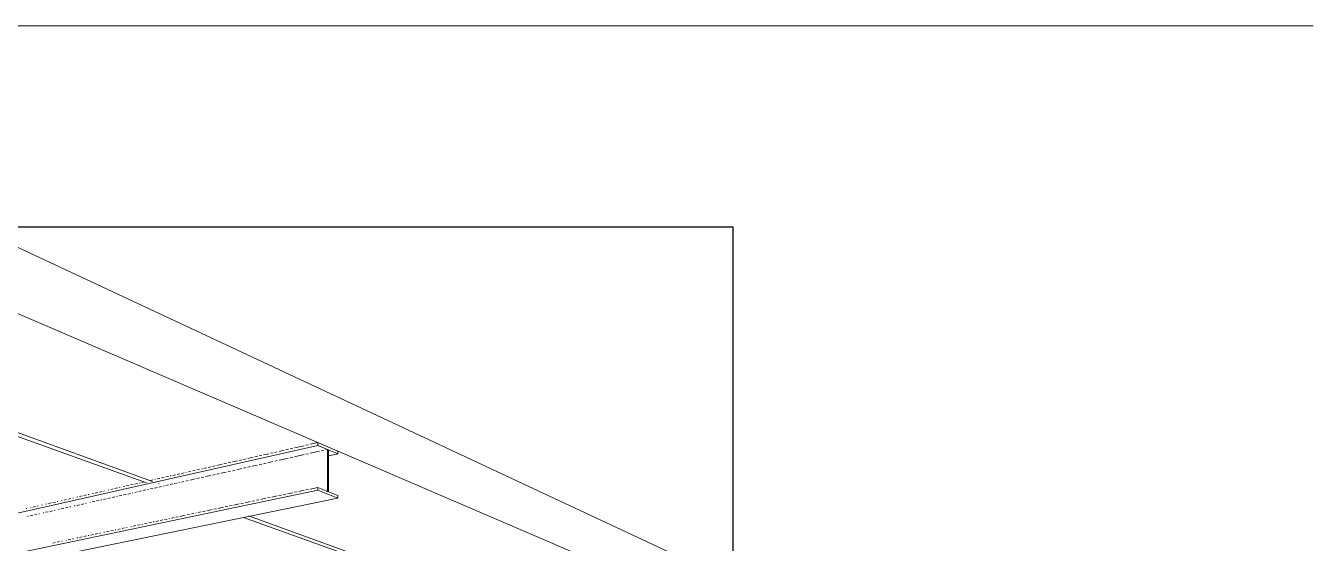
# Paper-space layout '02 Elevation and 3D Views' of a CAD drawing. Header units: millimetres. Extents: x 5 to 415, y 5 to 292.
# Drawn here: x 255.6 to 326, y 107.7 to 136 of the extents above; entities that cross this region are included whole.
import ezdxf

# ---------------------------------------------------------------- set-up
doc = ezdxf.new("R2010")
doc.units = ezdxf.units.MM
doc.layers.add('EXISTING', color=7, linetype='Continuous')
doc.layers.add('FRAME', color=7, linetype='Continuous')
picture_1 = doc.add_image_def('image2.png', size_in_pixel=(1197, 1177))

# ---------------------------------------------------------------- blocks, each defined once
blk = doc.blocks.new('SHEET_02')
at = {"layer": 'EXISTING', "color": 250, "lineweight": 9}
for p, q in [((253.295, 124.768), (293.98, 105.727)), ((293.98, 103.583), (253.295, 121.065)), ((262.235, 111.006), (243.328, 117.79)), ((243.662, 117.896), (262.562, 111.075)), ((271.597, 113.047), (220.289, 101.473)), ((269.001, 112.613), (269.142, 112.645)), ((269.237, 112.666), (269.378, 112.698)), ((269.473, 112.72), (269.756, 112.784)), ((269.85, 112.805), (269.992, 112.837)), ((270.086, 112.859), (270.228, 112.891)), ((270.322, 112.912), (270.842, 113.03)), ((270.936, 113.051), (271.078, 113.083)), ((271.172, 113.105), (271.597, 113.201)), ((271.172, 112.613), (271.692, 112.729)), ((271.597, 113.201), (271.597, 113.047)), ((272.691, 112.731), (271.597, 113.201)), ((271.597, 113.047), (272.691, 112.578)), ((271.786, 112.75), (271.928, 112.782)), ((272.023, 112.803), (272.117, 112.824)), ((272.117, 112.824), (272.117, 110.541)), ((272.178, 112.798), (272.117, 112.824)), ((272.178, 112.798), (272.131, 112.787)), ((272.178, 110.516), (272.178, 112.798)), ((272.691, 112.578), (272.691, 112.731)), ((265.838, 111.896), (265.98, 111.928)), ((266.074, 111.949), (266.357, 112.014)), ((266.452, 112.035), (266.593, 112.067)), ((266.688, 112.089), (266.829, 112.121)), ((266.924, 112.142), (267.207, 112.206)), ((267.301, 112.228), (267.443, 112.26)), ((267.537, 112.281), (267.679, 112.313)), ((267.773, 112.335), (268.057, 112.399)), ((268.007, 111.906), (268.29, 111.969)), ((268.151, 112.42), (268.293, 112.452)), ((268.385, 111.991), (268.526, 112.022)), ((268.387, 112.474), (268.529, 112.506)), ((268.621, 112.043), (268.763, 112.075)), ((268.623, 112.527), (268.906, 112.591)), ((268.857, 112.096), (269.141, 112.159)), ((269.235, 112.18), (269.377, 112.212)), ((269.471, 112.233), (269.991, 112.349)), ((270.086, 112.37), (270.227, 112.402)), ((270.322, 112.423), (270.841, 112.539)), ((270.936, 112.56), (271.078, 112.592)), ((272.691, 112.578), (272.124, 112.453)), ((262.676, 111.179), (262.723, 111.19)), ((262.817, 111.211), (262.959, 111.244)), ((263.053, 111.265), (263.195, 111.297)), ((263.289, 111.318), (263.431, 111.35)), ((263.525, 111.372), (263.573, 111.383)), ((263.667, 111.404), (263.809, 111.436)), ((263.903, 111.457), (264.045, 111.49)), ((264.139, 111.511), (264.281, 111.543)), ((264.375, 111.564), (264.422, 111.575)), ((264.517, 111.596), (264.658, 111.629)), ((264.605, 111.147), (264.888, 111.21)), ((264.753, 111.65), (264.894, 111.682)), ((264.983, 111.231), (265.125, 111.263)), ((264.989, 111.703), (265.13, 111.736)), ((265.219, 111.284), (265.361, 111.315)), ((265.225, 111.757), (265.272, 111.768)), ((265.366, 111.789), (265.508, 111.821)), ((265.455, 111.336), (265.739, 111.4)), ((265.602, 111.842), (265.744, 111.875)), ((265.833, 111.421), (265.975, 111.452)), ((266.07, 111.474), (266.211, 111.505)), ((266.306, 111.526), (266.589, 111.59)), ((266.684, 111.611), (266.826, 111.642)), ((266.92, 111.663), (267.062, 111.695)), ((267.156, 111.716), (267.44, 111.78)), ((267.534, 111.801), (267.676, 111.832)), ((267.77, 111.853), (267.912, 111.885)), ((271.597, 110.594), (224.135, 100.672)), ((259.655, 110.495), (259.796, 110.527)), ((259.891, 110.548), (259.938, 110.559)), ((260.127, 110.602), (260.174, 110.612)), ((260.269, 110.634), (260.41, 110.666)), ((260.505, 110.687), (260.646, 110.719)), ((260.741, 110.741), (260.788, 110.752)), ((260.977, 110.794), (261.024, 110.805)), ((261.118, 110.826), (261.26, 110.858)), ((261.354, 110.88), (261.496, 110.912)), ((261.581, 110.471), (261.723, 110.503)), ((261.59, 110.933), (261.732, 110.965)), ((261.817, 110.524), (261.959, 110.556)), ((261.826, 110.987), (261.873, 110.998)), ((261.968, 111.019), (262.062, 111.04)), ((262.054, 110.577), (262.195, 110.609)), ((262.29, 110.63), (262.337, 110.64)), ((262.432, 110.661), (262.573, 110.693)), ((262.44, 111.126), (262.581, 111.158)), ((262.653, 111.042), (262.699, 111.025)), ((262.668, 110.714), (262.81, 110.746)), ((262.881, 110.96), (262.926, 110.943)), ((262.904, 110.767), (263.046, 110.798)), ((263.14, 110.82), (263.188, 110.83)), ((263.282, 110.851), (263.424, 110.883)), ((263.518, 110.904), (263.66, 110.936)), ((263.754, 110.957), (263.896, 110.988)), ((263.991, 111.009), (264.038, 111.02)), ((264.132, 111.041), (264.274, 111.073)), ((264.369, 111.094), (264.51, 111.125)), ((270.318, 110.479), (270.46, 110.509)), ((270.554, 110.529), (270.839, 110.589)), ((270.933, 110.609), (271.076, 110.639)), ((271.17, 110.658), (271.597, 110.748)), ((271.597, 110.748), (271.597, 110.594)), ((272.691, 110.312), (271.597, 110.748)), ((271.597, 110.594), (272.691, 110.16)), ((272.117, 110.541), (272.07, 110.531)), ((272.117, 110.541), (272.178, 110.516)), ((272.178, 110.516), (272.131, 110.506)), ((272.691, 110.16), (224.135, 100.224)), ((256.492, 109.778), (256.54, 109.789)), ((256.728, 109.832), (256.776, 109.842)), ((256.87, 109.864), (257.012, 109.896)), ((257.106, 109.917), (257.248, 109.949)), ((257.342, 109.971), (257.389, 109.981)), ((257.578, 110.024), (257.625, 110.035)), ((257.72, 110.056), (257.861, 110.088)), ((257.956, 110.11), (258.097, 110.142)), ((258.192, 110.163), (258.239, 110.174)), ((258.416, 109.765), (258.557, 109.796)), ((258.428, 110.217), (258.475, 110.227)), ((258.569, 110.249), (258.711, 110.281)), ((258.652, 109.817), (258.794, 109.849)), ((258.805, 110.302), (258.947, 110.334)), ((258.888, 109.87), (258.935, 109.881)), ((259.041, 110.356), (259.088, 110.366)), ((259.124, 109.923), (259.172, 109.933)), ((259.266, 109.954), (259.408, 109.986)), ((259.277, 110.409), (259.324, 110.42)), ((259.419, 110.441), (259.56, 110.473)), ((259.502, 110.007), (259.644, 110.039)), ((259.738, 110.06), (259.786, 110.07)), ((259.88, 110.092), (260.022, 110.123)), ((260.116, 110.144), (260.258, 110.176)), ((260.353, 110.197), (260.494, 110.229)), ((260.589, 110.25), (260.636, 110.26)), ((260.731, 110.281), (260.872, 110.313)), ((260.967, 110.334), (261.109, 110.366)), ((261.203, 110.387), (261.345, 110.419)), ((261.439, 110.44), (261.487, 110.45)), ((267.001, 109.783), (267.286, 109.842)), ((267.38, 109.862), (267.522, 109.892)), ((267.617, 109.912), (267.901, 109.972)), ((267.996, 109.992), (268.138, 110.021)), ((268.233, 110.041), (268.375, 110.071)), ((268.47, 110.091), (268.754, 110.151)), ((268.849, 110.171), (268.991, 110.201)), ((269.086, 110.221), (269.37, 110.28)), ((269.465, 110.3), (269.607, 110.33)), ((269.702, 110.35), (269.844, 110.38)), ((269.939, 110.4), (270.223, 110.459)), ((272.691, 110.16), (272.691, 110.312)), ((255.643, 109.586), (255.69, 109.596)), ((255.723, 109.163), (255.77, 109.174)), ((255.864, 109.195), (256.006, 109.227)), ((255.879, 109.639), (255.926, 109.65)), ((256.02, 109.671), (256.162, 109.703)), ((256.1, 109.248), (256.242, 109.279)), ((256.256, 109.725), (256.304, 109.735)), ((256.337, 109.3), (256.384, 109.311)), ((256.573, 109.353), (256.62, 109.364)), ((256.715, 109.385), (256.856, 109.416)), ((256.951, 109.438), (257.093, 109.469)), ((257.187, 109.49), (257.234, 109.501)), ((257.423, 109.543), (257.471, 109.554)), ((257.565, 109.575), (257.707, 109.606)), ((257.801, 109.627), (257.943, 109.659)), ((258.038, 109.68), (258.085, 109.691)), ((258.274, 109.733), (258.321, 109.743)), ((263.59, 109.066), (263.732, 109.096)), ((263.827, 109.116), (263.969, 109.146)), ((264.064, 109.165), (264.348, 109.225)), ((264.443, 109.245), (264.585, 109.275)), ((264.68, 109.295), (264.822, 109.325)), ((264.917, 109.345), (264.964, 109.355)), ((265.059, 109.374), (265.201, 109.404)), ((265.296, 109.424), (265.438, 109.454)), ((265.533, 109.474), (265.817, 109.534)), ((265.912, 109.554), (266.054, 109.584)), ((266.149, 109.603), (266.433, 109.663)), ((266.528, 109.683), (266.67, 109.713)), ((266.764, 109.733), (266.907, 109.763)), ((275.858, 106.118), (267.52, 109.11)), ((267.799, 109.184), (276.224, 106.144)), ((260.274, 108.369), (260.416, 108.399)), ((260.511, 108.419), (260.558, 108.429)), ((260.653, 108.449), (260.795, 108.479)), ((260.89, 108.499), (261.032, 108.528)), ((261.127, 108.548), (261.174, 108.558)), ((261.364, 108.598), (261.411, 108.608)), ((261.506, 108.628), (261.648, 108.658)), ((261.743, 108.678), (261.885, 108.708)), ((261.98, 108.728), (262.027, 108.737)), ((262.122, 108.757), (262.264, 108.787)), ((262.359, 108.807), (262.501, 108.837)), ((262.595, 108.857), (262.643, 108.867)), ((262.738, 108.887), (262.88, 108.917)), ((262.974, 108.937), (263.117, 108.966)), ((263.211, 108.986), (263.353, 109.016)), ((263.448, 109.036), (263.496, 109.046)), ((257.1, 107.702), (257.242, 107.732)), ((257.337, 107.752), (257.479, 107.782)), ((257.574, 107.802), (257.621, 107.812)), ((257.811, 107.852), (257.858, 107.862)), ((257.953, 107.882), (258.095, 107.911)), ((258.19, 107.931), (258.237, 107.941)), ((258.426, 107.981), (258.474, 107.991)), ((258.569, 108.011), (258.711, 108.041)), ((258.805, 108.061), (258.948, 108.091)), ((259.042, 108.11), (259.09, 108.12)), ((259.184, 108.14), (259.327, 108.17)), ((259.421, 108.19), (259.563, 108.22)), ((259.658, 108.24), (259.706, 108.25)), ((259.895, 108.29), (259.942, 108.3)), ((260.037, 108.319), (260.179, 108.349))]:
    blk.add_line(p, q, dxfattribs=at)
at = {"layer": 'FRAME', "color": 7, "linetype": 'Continuous', "lineweight": 15}
blk.add_line((174, 136), (326, 136), dxfattribs=at)
image = blk.add_image(picture_1, insert=(201.727, 34), size_in_units=(92.546, 91))

psp = doc.layouts.new('02 Elevation and 3D Views')

# ---------------------------------------------------------------- block references
psp.add_blockref('SHEET_02', (0, 0))

doc.saveas('drawing.dxf')
